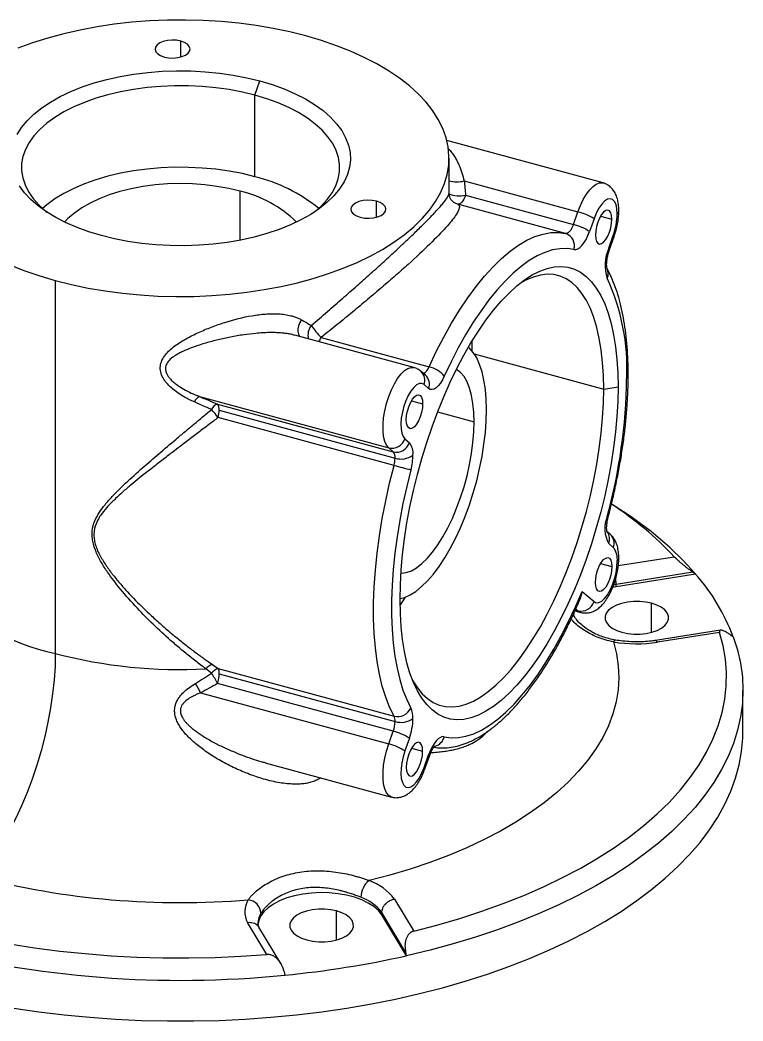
# Model space of a CAD drawing. Header units: millimetres. Extents: x -53 to 53, y -27 to 67.
# Drawn here: x -15.1 to 53, y -27.3 to 67 of the extents above; entities that cross this region are included whole.
import ezdxf

# ---------------------------------------------------------------- set-up
doc = ezdxf.new("R2010")
doc.units = ezdxf.units.MM

msp = doc.modelspace()

# ---------------------------------------------------------------- linework, layer by layer
at = {"color": 7, "linetype": 'Continuous', "lineweight": 25}
for p, q in [((0.009, 63.543), (0.009, 65.046)), ((7, 59.947), (7.467, 61.29)), ((7, 52.263), (7, 59.947)), ((39.812, 51.678), (25.085, 55.68)), ((25.296, 50.693), (25.296, 54.002)), ((26.725, 51.867), (37.443, 48.954)), ((5.6, 46.282), (5.6, 50.896)), ((26.848, 50.518), (37.017, 47.755)), ((18.458, 48.443), (18.458, 49.946)), ((36.282, 46.902), (26.114, 49.666)), ((37.017, 47.755), (37.443, 48.954)), ((38.961, 48.298), (38.535, 47.099)), ((39.585, 48.555), (40.639, 48.269)), ((40.35, 45.537), (40.776, 46.736)), ((40.422, 45.419), (40.848, 46.618)), ((-11.806, 42.479), (-11.806, 7.335)), ((21.984, 34.277), (10.756, 37.329)), ((13.247, 37.107), (23.416, 34.344)), ((27.488, 35.827), (27.468, 36.779)), ((27.681, 35.564), (39.871, 32.251)), ((23.084, 33.55), (22.658, 33.917)), ((23.375, 32.303), (22.948, 32.669)), ((39.871, 32.251), (41.222, 32.466)), ((1.772, 31.554), (19.615, 26.705)), ((21.757, 31.155), (22.811, 30.868)), ((3.463, 30.843), (20.042, 26.338)), ((3.633, 30.253), (20.212, 25.747)), ((20.116, 25.062), (3.537, 29.567)), ((24.217, 30.1), (27.662, 29.164)), ((21.133, 27.564), (21.56, 27.197)), ((20.042, 26.338), (19.615, 26.705)), ((41.491, 20.842), (40.604, 21.416)), ((40.486, 18.574), (40.182, 18.835)), ((40.776, 17.326), (40.35, 17.693)), ((41.249, 15.618), (46.52, 16.458)), ((39.585, 15.812), (40.639, 15.525)), ((48.289, 14.995), (41.047, 13.841)), ((48.538, 14.82), (41.047, 13.626)), ((41.047, 13.626), (40.7, 13.559)), ((41.047, 13.841), (40.796, 13.793)), ((41.047, 13.626), (41.047, 13.841)), ((37.832, 13.193), (38.961, 12.221)), ((37.167, 11.363), (37.714, 11.214)), ((37.196, 11.428), (37.443, 11.361)), ((37.443, 11.361), (37.242, 11.534)), ((44.392, 9.337), (44.392, 12.07)), ((37.05, 11.132), (37.01, 10.941)), ((50.895, 9.534), (44.755, 8.557)), ((50.802, 9.325), (44.942, 8.392)), ((3.549, 5.932), (20.116, 1.43)), ((3.645, 5.436), (20.212, 0.933)), ((20.042, 0.009), (3.474, 4.511)), ((53, 0), (53, 3.857)), ((1.885, 3.628), (19.615, -1.19)), ((19.615, -1.19), (20.042, 0.009)), ((21.56, -0.647), (21.133, -1.846)), ((21.757, -1.589), (22.811, -1.875)), ((22.948, -3.408), (23.375, -2.209)), ((23.021, -3.526), (23.447, -2.327)), ((7.979, -2.95), (19.886, -6.186)), ((20.157, -15.799), (21.97, -18.816)), ((14.692, -19.652), (14.692, -16.919)), ((21.209, -20.799), (18.968, -17.069)), ((18.968, -17.284), (18.968, -17.069)), ((21.286, -21.142), (18.968, -17.284)), ((8.119, -21.022), (6.309, -18.004)), ((9.452, -21.885), (7.386, -18.44))]:
    msp.add_line(p, q, dxfattribs=at)
at = {"color": 7, "linetype": 'Continuous', "lineweight": 25, "flags": 128}
for points in [[(11.806, 65.524), (10.285, 65.904), (8.718, 66.232), (7.113, 66.504), (5.475, 66.721), (3.814, 66.881), (2.135, 66.983), (0.447, 67.028), (-1.244, 67.014), (-2.929, 66.942), (-4.6, 66.813), (-6.251, 66.626), (-7.875, 66.383), (-9.463, 66.084), (-11.008, 65.732), (-12.505, 65.327), (-13.946, 64.871), (-15.324, 64.367)], [(-11.806, 42.479), (-10.285, 42.099), (-8.718, 41.771), (-7.113, 41.499), (-5.475, 41.282), (-3.814, 41.122), (-2.135, 41.02), (-0.447, 40.975), (1.244, 40.989), (2.929, 41.061), (4.6, 41.19), (6.251, 41.377), (7.875, 41.62), (9.463, 41.919), (11.008, 42.272), (12.505, 42.676), (13.946, 43.132), (15.324, 43.636), (16.634, 44.186), (17.87, 44.78), (19.026, 45.416), (20.097, 46.089), (21.078, 46.798), (21.965, 47.54), (22.754, 48.31), (23.442, 49.105), (24.024, 49.922), (24.5, 50.758), (24.865, 51.608), (25.12, 52.469), (25.263, 53.336), (25.293, 54.207), (25.21, 55.077), (25.014, 55.941), (24.707, 56.798), (24.289, 57.641), (23.763, 58.469), (23.13, 59.276), (22.394, 60.06), (21.559, 60.817), (20.627, 61.543), (19.603, 62.236), (18.491, 62.892), (17.297, 63.508), (16.025, 64.082), (14.682, 64.611), (13.273, 65.092), (11.806, 65.524)], [(0.009, 65.046), (-0.395, 65.123), (-0.824, 65.144), (-1.248, 65.107), (-1.64, 65.014), (-1.971, 64.872), (-2.22, 64.691), (-2.37, 64.483), (-2.41, 64.263), (-2.337, 64.044), (-2.157, 63.842), (-1.882, 63.672), (-1.531, 63.543)], [(-1.531, 63.543), (-1.127, 63.466), (-0.698, 63.446), (-0.273, 63.483), (0.118, 63.576), (0.449, 63.717), (0.699, 63.898), (0.848, 64.106), (0.888, 64.327), (0.816, 64.546), (0.636, 64.747), (0.361, 64.918), (0.009, 65.046)], [(-15.406, 56.226), (-14.985, 56.891), (-14.455, 57.535), (-13.821, 58.153), (-13.088, 58.742), (-12.26, 59.297), (-11.344, 59.813), (-10.346, 60.287), (-9.274, 60.717), (-8.135, 61.098), (-6.937, 61.427), (-5.689, 61.704), (-4.4, 61.924), (-3.08, 62.088), (-1.737, 62.193), (-0.382, 62.24), (0.976, 62.227), (2.326, 62.155), (3.661, 62.024), (4.968, 61.835), (6.24, 61.59), (7.467, 61.29)], [(7, 59.947), (5.818, 60.235), (4.59, 60.469), (3.328, 60.647), (2.041, 60.768), (0.738, 60.83), (-0.571, 60.834), (-1.875, 60.779), (-3.165, 60.666), (-4.431, 60.495), (-5.663, 60.268), (-6.852, 59.986), (-7.989, 59.653), (-9.065, 59.269), (-10.072, 58.839), (-11.002, 58.365), (-11.849, 57.851), (-12.606, 57.301), (-13.266, 56.719), (-13.826, 56.11), (-14.28, 55.478), (-14.626, 54.828), (-14.861, 54.165), (-14.982, 53.494), (-14.989, 52.82), (-14.882, 52.148), (-14.662, 51.484), (-14.331, 50.832), (-13.89, 50.197), (-13.344, 49.585), (-12.696, 48.999), (-12.604, 48.926)], [(7.467, 61.29), (8.64, 60.937), (9.751, 60.535), (10.792, 60.085), (11.755, 59.592), (12.633, 59.059), (13.42, 58.489), (14.111, 57.886), (14.699, 57.256), (15.182, 56.602), (15.556, 55.93), (15.817, 55.243), (15.965, 54.548), (15.997, 53.849), (15.914, 53.15), (15.717, 52.458), (15.406, 51.777), (14.985, 51.113), (14.455, 50.468), (13.821, 49.85), (13.088, 49.261), (12.26, 48.707), (11.344, 48.19), (10.346, 47.716), (9.274, 47.286), (8.135, 46.905), (6.937, 46.576), (5.689, 46.299), (4.4, 46.079), (3.08, 45.915), (1.737, 45.81), (0.382, 45.763), (-0.976, 45.776), (-2.326, 45.849), (-3.661, 45.979), (-4.968, 46.168), (-6.24, 46.414), (-7.467, 46.713)], [(12.604, 48.926), (12.606, 48.927), (13.266, 49.508), (13.826, 50.118), (14.28, 50.75), (14.626, 51.4), (14.861, 52.063), (14.982, 52.734), (14.989, 53.408), (14.882, 54.08), (14.662, 54.744), (14.331, 55.396), (13.89, 56.03), (13.344, 56.643), (12.696, 57.228), (11.951, 57.783), (11.116, 58.301), (10.195, 58.781), (9.198, 59.217), (8.13, 59.606), (7, 59.947)], [(7, 52.263), (5.818, 52.551), (4.59, 52.785), (3.328, 52.963), (2.041, 53.084), (0.738, 53.146), (-0.571, 53.15), (-1.875, 53.095), (-3.165, 52.982), (-4.431, 52.811), (-5.663, 52.584), (-6.852, 52.302), (-7.989, 51.969), (-9.065, 51.585), (-10.072, 51.155), (-11.002, 50.681), (-11.849, 50.167), (-12.606, 49.617), (-13.014, 49.272)], [(-7.467, 46.713), (-8.64, 47.066), (-9.751, 47.468), (-10.792, 47.918), (-11.755, 48.411), (-12.633, 48.944), (-13.42, 49.514), (-14.111, 50.117), (-14.699, 50.747), (-15.182, 51.401)], [(5.6, 50.896), (4.533, 51.152), (3.422, 51.354), (2.278, 51.498), (1.113, 51.584), (-0.064, 51.61), (-1.24, 51.577), (-2.404, 51.485), (-3.544, 51.335), (-4.651, 51.127), (-5.713, 50.865), (-6.72, 50.55), (-7.662, 50.186), (-8.53, 49.777), (-9.317, 49.325), (-10.013, 48.836), (-10.613, 48.314), (-10.929, 47.983)], [(37.443, 48.954), (37.683, 49.56), (37.953, 50.116), (38.246, 50.608), (38.554, 51.021), (38.868, 51.343), (39.178, 51.566), (39.477, 51.683), (39.756, 51.69), (39.811, 51.678)], [(18.458, 49.946), (18.054, 50.023), (17.626, 50.043), (17.201, 50.006), (16.81, 49.913), (16.478, 49.772), (16.229, 49.591), (16.079, 49.383), (16.04, 49.162), (16.112, 48.943), (16.292, 48.742), (16.567, 48.571), (16.918, 48.443)], [(26.848, 50.518), (26.772, 50.326), (26.686, 50.149), (26.592, 49.994), (26.494, 49.865), (26.395, 49.764), (26.296, 49.697), (26.202, 49.663), (26.114, 49.666)], [(41.152, 48.77), (41.123, 49.242), (41.036, 49.636), (40.896, 49.933), (40.709, 50.119), (40.484, 50.187), (40.23, 50.132), (39.96, 49.958), (39.686, 49.672), (39.42, 49.288), (39.175, 48.823), (38.961, 48.298)], [(16.918, 48.443), (17.322, 48.366), (17.751, 48.345), (18.176, 48.382), (18.567, 48.475), (18.899, 48.617), (19.148, 48.798), (19.297, 49.006), (19.337, 49.227), (19.265, 49.445), (19.085, 49.647), (18.81, 49.818), (18.458, 49.946)], [(26.114, 49.666), (25.929, 49.731), (25.869, 49.759)], [(40.639, 48.269), (40.612, 48.609), (40.535, 48.875), (40.413, 49.049), (40.254, 49.118), (40.068, 49.078), (39.869, 48.932), (39.669, 48.689), (39.483, 48.366), (39.324, 47.986), (39.202, 47.574), (39.125, 47.157), (39.098, 46.766)], [(39.098, 46.766), (39.125, 46.425), (39.202, 46.159), (39.324, 45.986), (39.483, 45.917), (39.669, 45.957), (39.869, 46.103), (40.068, 46.346), (40.254, 46.668), (40.413, 47.049), (40.535, 47.461), (40.612, 47.877), (40.639, 48.269)], [(37.017, 47.755), (36.94, 47.562), (36.854, 47.386), (36.761, 47.231), (36.663, 47.101), (36.563, 47.001), (36.465, 46.933), (36.37, 46.9), (36.282, 46.902)], [(23.416, 34.344), (24.099, 35.78), (24.81, 37.154), (25.544, 38.461), (26.299, 39.693), (27.07, 40.846), (27.855, 41.913), (28.649, 42.89), (29.448, 43.771), (30.25, 44.553), (31.049, 45.233), (31.843, 45.806), (32.628, 46.27), (33.399, 46.624), (34.154, 46.865), (34.888, 46.991), (35.599, 47.004), (36.282, 46.902)], [(37.066, 45.394), (37.242, 45.39), (37.43, 45.456), (37.627, 45.592), (37.827, 45.792), (38.023, 46.051), (38.21, 46.361), (38.382, 46.714), (38.535, 47.099)], [(40.848, 46.618), (40.85, 46.623), (40.835, 46.673), (40.776, 46.736)], [(37.066, 45.394), (36.417, 45.491), (35.742, 45.479), (35.044, 45.358), (34.327, 45.129), (33.595, 44.794), (32.849, 44.353), (32.095, 43.808), (31.335, 43.163), (30.574, 42.419), (29.814, 41.582), (29.06, 40.654), (28.315, 39.64), (27.582, 38.546), (26.865, 37.375), (26.167, 36.133), (25.492, 34.828), (24.843, 33.463)], [(40.422, 45.419), (40.423, 45.424), (40.409, 45.474), (40.35, 45.537)], [(-16.025, 43.921), (-14.682, 43.392), (-13.273, 42.911), (-11.806, 42.479)], [(20.687, 12.424), (20.713, 13.795), (20.792, 15.21), (20.922, 16.662), (21.103, 18.143), (21.335, 19.646), (21.615, 21.163), (21.943, 22.687), (22.317, 24.21), (22.735, 25.724), (23.195, 27.221), (23.695, 28.694), (24.231, 30.134), (24.802, 31.536), (25.404, 32.891), (26.034, 34.194), (26.689, 35.436), (27.367, 36.612), (28.062, 37.716), (28.772, 38.742), (29.493, 39.685), (30.222, 40.54), (30.955, 41.303), (31.687, 41.97), (32.416, 42.537), (33.137, 43.002), (33.847, 43.362), (34.543, 43.616), (35.22, 43.762), (35.875, 43.799), (36.506, 43.727), (37.108, 43.547), (37.678, 43.259), (38.215, 42.866), (38.714, 42.368), (39.174, 41.769), (39.592, 41.071), (39.966, 40.278), (40.294, 39.395), (40.575, 38.425), (40.806, 37.373), (40.987, 36.246), (41.117, 35.048), (41.196, 33.786), (41.222, 32.466)], [(39.871, 32.251), (39.845, 33.54), (39.766, 34.77), (39.636, 35.936), (39.455, 37.032), (39.224, 38.05), (38.944, 38.987), (38.617, 39.837), (38.244, 40.595), (37.827, 41.258), (37.369, 41.822), (36.873, 42.284), (36.339, 42.641), (35.773, 42.891), (35.176, 43.034), (34.551, 43.068), (33.903, 42.993), (33.235, 42.811), (32.549, 42.52), (31.956, 42.19)], [(11.387, 38.778), (11.23, 38.511), (11.118, 38.224), (11.058, 37.936), (11.052, 37.665), (11.102, 37.426), (11.204, 37.236), (11.236, 37.198)], [(28.829, 30.302), (28.802, 31.295), (28.723, 32.227), (28.592, 33.09), (28.411, 33.877), (28.18, 34.579), (27.902, 35.191), (27.58, 35.708), (27.217, 36.123), (27.126, 36.206)], [(19.615, 26.705), (19.406, 26.958), (19.243, 27.317), (19.132, 27.77), (19.076, 28.303), (19.076, 28.901), (19.132, 29.545), (19.243, 30.215), (19.406, 30.891), (19.615, 31.553), (19.864, 32.181), (20.146, 32.755), (20.452, 33.258), (20.773, 33.674), (21.098, 33.992), (21.418, 34.201), (21.724, 34.295), (21.989, 34.276)], [(27.662, 29.164), (27.634, 30.064), (27.553, 30.9), (27.418, 31.662), (27.23, 32.342), (26.994, 32.931), (26.71, 33.422), (26.383, 33.81), (26.016, 34.09), (25.99, 34.106)], [(24.843, 33.463), (24.668, 33.117), (24.479, 32.815), (24.282, 32.566), (24.082, 32.377), (23.886, 32.253), (23.699, 32.199), (23.527, 32.216), (23.375, 32.303)], [(41.222, 32.466), (41.196, 31.096), (41.117, 29.681), (40.987, 28.229), (40.806, 26.748), (40.575, 25.244), (40.294, 23.727), (39.966, 22.203), (39.592, 20.68), (39.174, 19.167), (38.714, 17.67), (38.215, 16.197), (37.678, 14.756), (37.108, 13.354), (36.506, 11.999), (35.875, 10.697), (35.22, 9.455), (34.543, 8.279), (33.847, 7.175), (33.137, 6.149), (32.416, 5.206), (31.687, 4.35), (30.955, 3.588), (30.222, 2.921), (29.493, 2.353), (28.772, 1.888), (28.062, 1.528), (27.367, 1.274), (26.689, 1.129), (26.034, 1.092), (25.404, 1.163), (24.802, 1.343), (24.231, 1.631), (23.695, 2.025), (23.195, 2.523), (22.735, 3.122), (22.317, 3.82), (21.943, 4.612), (21.615, 5.496), (21.335, 6.466), (21.103, 7.517), (20.922, 8.645), (20.792, 9.842), (20.713, 11.104), (20.687, 12.424)], [(22.948, 32.669), (22.74, 32.776), (22.501, 32.766), (22.242, 32.641), (21.974, 32.405), (21.709, 32.07), (21.458, 31.648), (21.233, 31.16), (21.043, 30.627), (20.897, 30.071), (20.801, 29.517), (20.759, 28.989), (20.773, 28.511), (20.843, 28.103), (20.964, 27.783), (21.133, 27.564)], [(21.824, 4.91), (21.897, 4.776), (22.313, 4.113), (22.771, 3.549), (23.268, 3.088), (23.801, 2.731), (24.368, 2.48), (24.965, 2.337), (25.589, 2.303), (26.237, 2.378), (26.906, 2.561), (27.591, 2.851), (28.29, 3.247), (28.998, 3.747), (29.712, 4.348), (30.428, 5.046), (31.142, 5.839), (31.85, 6.722), (32.549, 7.69), (33.235, 8.738), (33.903, 9.86), (34.551, 11.051), (35.176, 12.304), (35.773, 13.612), (36.339, 14.968), (36.873, 16.366), (37.369, 17.798), (37.827, 19.255), (38.244, 20.731), (38.617, 22.218), (38.944, 23.706), (39.224, 25.19), (39.455, 26.66), (39.636, 28.109), (39.766, 29.528), (39.845, 30.912), (39.871, 32.251)], [(21.271, 29.365), (21.297, 29.757), (21.374, 30.173), (21.496, 30.586), (21.656, 30.966), (21.841, 31.288), (22.041, 31.531), (22.24, 31.678), (22.426, 31.718), (22.585, 31.648), (22.708, 31.475), (22.785, 31.209), (22.811, 30.868)], [(20.687, 12.516), (21.087, 12.621), (21.62, 12.854), (22.165, 13.193), (22.717, 13.635), (23.272, 14.177), (23.825, 14.813), (24.37, 15.538), (24.903, 16.345), (25.418, 17.227), (25.912, 18.176), (26.379, 19.183), (26.815, 20.24), (27.217, 21.335), (27.58, 22.461), (27.902, 23.606), (28.18, 24.76), (28.411, 25.912), (28.592, 27.053), (28.723, 28.172), (28.802, 29.258), (28.829, 30.302)], [(22.811, 30.868), (22.785, 30.477), (22.708, 30.061), (22.585, 29.648), (22.426, 29.268), (22.24, 28.945), (22.041, 28.703), (21.841, 28.556), (21.656, 28.516), (21.496, 28.585), (21.374, 28.759), (21.297, 29.025), (21.271, 29.365)], [(20.771, 14.902), (20.809, 14.902), (21.267, 14.96), (21.746, 15.131), (22.24, 15.413), (22.742, 15.803), (23.248, 16.296), (23.75, 16.887), (24.243, 17.568), (24.722, 18.332), (25.181, 19.169), (25.614, 20.07), (26.016, 21.024), (26.383, 22.021), (26.71, 23.047), (26.994, 24.092), (27.23, 25.143), (27.418, 26.188), (27.553, 27.214), (27.634, 28.21), (27.662, 29.164)], [(20.116, 1.43), (19.697, 2.276), (19.326, 3.219), (19.005, 4.255), (18.735, 5.377), (18.517, 6.582), (18.353, 7.863), (18.244, 9.214), (18.189, 10.629), (18.189, 12.101), (18.244, 13.623), (18.353, 15.189), (18.517, 16.79), (18.735, 18.419), (19.005, 20.068), (19.326, 21.731), (19.697, 23.398), (20.116, 25.062)], [(21.708, 24.645), (21.31, 23.065), (20.958, 21.481), (20.653, 19.902), (20.396, 18.335), (20.19, 16.787), (20.034, 15.266), (19.929, 13.779), (19.877, 12.333), (19.877, 10.934), (19.929, 9.59), (20.034, 8.306), (20.19, 7.089), (20.396, 5.945), (20.653, 4.879), (20.958, 3.895), (21.31, 2.999), (21.708, 2.195)], [(39.098, 14.022), (39.125, 14.414), (39.202, 14.83), (39.324, 15.242), (39.483, 15.623), (39.669, 15.945), (39.869, 16.188), (40.068, 16.334), (40.254, 16.374), (40.413, 16.305), (40.535, 16.132), (40.612, 15.866), (40.639, 15.525)], [(38.961, 12.221), (39.175, 12.113), (39.42, 12.127), (39.686, 12.262), (39.96, 12.512), (40.23, 12.865), (40.484, 13.305), (40.709, 13.812), (40.896, 14.364), (41.036, 14.934), (41.123, 15.497), (41.152, 16.026)], [(40.639, 15.525), (40.612, 15.133), (40.535, 14.717), (40.413, 14.305), (40.254, 13.924), (40.068, 13.602), (39.869, 13.359), (39.669, 13.213), (39.483, 13.173), (39.324, 13.242), (39.202, 13.415), (39.125, 13.682), (39.098, 14.022)], [(48.538, 14.82), (48.398, 14.918), (48.289, 14.995)], [(20.692, 11.848), (20.853, 12.103), (21.192, 12.659)], [(24.843, -0.503), (25.501, -0.601), (26.186, -0.586), (26.893, -0.461), (27.621, -0.224), (28.364, 0.123), (29.12, 0.578), (29.885, 1.139), (30.656, 1.803), (31.427, 2.567), (32.197, 3.428), (32.96, 4.381), (33.714, 5.421), (34.454, 6.544), (35.177, 7.744), (35.88, 9.015), (36.559, 10.351), (37.211, 11.746), (37.832, 13.193)], [(37.709, 11.215), (37.683, 11.223), (37.443, 11.361)], [(44.392, 12.07), (43.848, 12.184), (43.27, 12.242), (42.682, 12.24), (42.106, 12.179), (41.564, 12.062), (41.077, 11.892), (40.663, 11.677), (40.339, 11.424), (40.117, 11.144), (40.005, 10.846), (40.008, 10.543), (40.126, 10.247), (40.354, 9.967), (40.683, 9.717), (41.101, 9.503), (41.592, 9.337)], [(41.592, 9.337), (42.137, 9.222), (42.714, 9.165), (43.302, 9.166), (43.878, 9.227), (44.42, 9.344), (44.908, 9.514), (45.321, 9.729), (45.645, 9.982), (45.868, 10.262), (45.979, 10.56), (45.976, 10.863), (45.858, 11.159), (45.63, 11.439), (45.301, 11.69), (44.883, 11.903), (44.392, 12.07)], [(52.082, 8.916), (52.481, 7.668), (52.767, 6.412), (52.941, 5.15), (53, 3.886), (52.946, 2.621), (52.778, 1.359), (52.496, 0.103), (52.102, -1.146), (51.596, -2.384), (50.98, -3.608), (50.253, -4.816), (49.419, -6.006), (48.479, -7.175), (47.435, -8.319), (46.288, -9.438), (45.043, -10.528), (43.701, -11.587), (42.265, -12.614), (40.738, -13.604), (39.123, -14.558), (37.425, -15.471), (35.646, -16.343), (33.791, -17.172), (31.863, -17.956), (29.867, -18.693), (27.807, -19.381), (25.687, -20.02), (23.511, -20.607), (21.286, -21.142)], [(21.97, -18.816), (24.163, -18.25), (26.302, -17.63), (28.38, -16.958), (30.394, -16.235), (32.339, -15.465), (34.21, -14.647), (36.004, -13.784), (37.715, -12.878), (39.341, -11.931), (40.877, -10.946), (42.32, -9.923), (43.667, -8.867), (44.915, -7.778), (46.06, -6.661), (47.101, -5.516), (48.034, -4.347), (48.858, -3.156), (49.571, -1.947), (50.171, -0.721), (50.657, 0.518), (51.027, 1.767), (51.282, 3.024), (51.42, 4.286), (51.441, 5.55), (51.344, 6.813), (51.131, 8.072), (50.802, 9.325)], [(51.833, 9.091), (51.972, 8.993), (52.082, 8.916)], [(40.8, 8.43), (41.082, 7.303), (41.248, 6.171), (41.295, 5.036), (41.226, 3.901), (41.038, 2.77), (40.734, 1.645), (40.313, 0.531), (39.778, -0.571), (39.129, -1.656), (38.369, -2.722), (37.499, -3.765), (36.523, -4.783), (35.442, -5.773), (34.261, -6.731), (32.982, -7.656), (31.608, -8.544), (30.145, -9.394), (28.596, -10.202), (26.965, -10.966), (25.258, -11.684), (23.478, -12.354), (21.632, -12.975), (19.724, -13.543), (17.759, -14.059)], [(-11.806, 7.335), (-11.834, 6.112), (-11.919, 4.843), (-12.06, 3.537), (-12.256, 2.205), (-12.505, 0.856), (-12.806, -0.499), (-13.156, -1.849), (-13.552, -3.186), (-13.993, -4.497), (-14.473, -5.774), (-14.99, -7.007), (-15.539, -8.186), (-16.117, -9.303), (-16.719, -10.348), (-17.34, -11.314), (-17.976, -12.194), (-18.622, -12.98), (-19.273, -13.668)], [(-15.701, -26.072), (-13.346, -26.417), (-10.963, -26.707), (-8.556, -26.939), (-6.132, -27.114), (-3.694, -27.231), (-1.248, -27.289), (1.2, -27.29), (3.646, -27.232), (6.084, -27.117), (8.509, -26.943), (10.916, -26.712), (13.3, -26.424), (15.655, -26.079), (17.977, -25.679), (20.26, -25.224), (22.5, -24.715), (24.692, -24.153), (26.832, -23.54), (28.914, -22.877), (30.935, -22.165), (32.889, -21.405), (34.774, -20.6), (36.584, -19.751), (38.316, -18.86), (39.966, -17.928), (41.531, -16.959), (43.007, -15.953), (44.392, -14.913), (45.682, -13.841), (46.874, -12.739), (47.966, -11.611), (48.956, -10.458), (49.842, -9.282), (50.621, -8.086), (51.292, -6.874), (51.854, -5.646), (52.305, -4.407), (52.644, -3.158), (52.871, -1.902), (52.985, -0.643), (53, 0)], [(24.843, -0.503), (24.668, -0.499), (24.479, -0.566), (24.282, -0.701), (24.082, -0.901), (23.886, -1.16), (23.699, -1.471), (23.527, -1.824), (23.375, -2.209)], [(19.887, -6.187), (19.864, -6.18), (19.615, -6.039), (19.406, -5.786), (19.243, -5.427), (19.132, -4.974), (19.076, -4.44), (19.076, -3.843), (19.132, -3.199), (19.243, -2.529), (19.406, -1.852), (19.615, -1.19)], [(21.133, -1.846), (20.964, -2.394), (20.843, -2.952), (20.773, -3.495), (20.759, -4.001), (20.801, -4.447), (20.897, -4.813), (21.043, -5.084), (21.233, -5.247), (21.458, -5.296), (21.709, -5.228), (21.974, -5.046), (22.242, -4.759), (22.501, -4.379), (22.74, -3.922), (22.948, -3.408)], [(22.811, -1.875), (22.785, -1.535), (22.708, -1.269), (22.585, -1.095), (22.426, -1.026), (22.24, -1.066), (22.041, -1.213), (21.841, -1.455), (21.656, -1.778), (21.496, -2.158), (21.374, -2.571), (21.297, -2.987), (21.271, -3.378)], [(21.271, -3.378), (21.297, -3.719), (21.374, -3.985), (21.496, -4.158), (21.656, -4.228), (21.841, -4.188), (22.041, -4.041), (22.24, -3.799), (22.426, -3.476), (22.585, -3.096), (22.708, -2.683), (22.785, -2.267), (22.811, -1.875)], [(23.375, -2.209), (23.434, -2.272), (23.448, -2.322), (23.447, -2.327)], [(22.948, -3.408), (23.007, -3.471), (23.022, -3.521), (23.021, -3.526)], [(18.968, -17.284), (18.641, -16.885), (18.209, -16.515), (17.681, -16.178), (17.067, -15.883), (16.379, -15.636), (15.631, -15.44), (14.836, -15.299), (14.012, -15.217), (13.173, -15.196), (12.337, -15.234), (11.52, -15.333), (10.737, -15.489), (10.004, -15.7), (9.336, -15.962), (8.745, -16.269), (8.243, -16.616), (7.84, -16.995), (7.543, -17.4), (7.36, -17.822), (7.292, -18.253), (7.292, -18.285)], [(14.692, -16.919), (14.147, -16.804), (13.57, -16.747), (12.982, -16.749), (12.406, -16.809), (11.864, -16.927), (11.376, -17.096), (10.963, -17.312), (10.639, -17.564), (10.416, -17.845), (10.305, -18.142), (10.308, -18.445), (10.426, -18.742), (10.654, -19.021), (10.983, -19.272), (11.401, -19.485), (11.892, -19.652)], [(11.892, -19.652), (12.436, -19.766), (13.014, -19.824), (13.602, -19.822), (14.178, -19.762), (14.72, -19.644), (15.207, -19.475), (15.621, -19.259), (15.945, -19.006), (16.167, -18.726), (16.279, -18.429), (16.276, -18.126), (16.158, -17.829), (15.93, -17.55), (15.601, -17.299), (15.183, -17.086), (14.692, -16.919)], [(-16.114, -20.021), (-13.766, -20.388), (-11.386, -20.697), (-8.981, -20.947), (-6.555, -21.138), (-4.114, -21.269), (-1.664, -21.34), (0.79, -21.351), (3.243, -21.301), (5.687, -21.192), (8.119, -21.022)], [(21.286, -21.142), (21.242, -20.95), (21.209, -20.799)], [(9.746, -22.624), (9.789, -22.816), (9.823, -22.967)]]:
    msp.add_lwpolyline(points, dxfattribs=at)
at = {"color": 7, "linetype": 'Continuous', "lineweight": 25}
for centre, radius, start, end in [((3.466, 37.615), 15.068, 50.67994, 76.43352), ((26.038, 54.469), 2.691, 254.00296, 284.79681), ((3.114, 40.019), 11.157, 45.53996, 77.12299), ((26.252, 52.933), 2.487, 247.10286, 283.87574), ((40.882, 49.085), 0.415, 310.64328, 357.95265), ((36.298, 44.218), 4.873, 56.87656, 76.41455), ((34.877, 48.878), 6.276, 340.04411, 359.01144), ((35.872, 43.019), 4.873, 56.87656, 76.41455), ((35.912, 45.752), 1.208, 342.76423, 72.15783), ((44.039, 43.92), 4.028, 156.32652, 197.69727), ((39.305, 43.137), 0.999, 333.79404, 27.68426), ((21.88, 34.232), 20.182, 357.25047, 24.79487), ((13.55, 37.313), 1.549, 142.78496, 192.38051), ((20.133, 43.665), 9.509, 214.71954, 223.60476), ((11.531, 37.86), 1.874, 322.33337, 336.30687), ((22.402, 34.666), 1.064, 297.14908, 342.33747), ((22.846, 31.823), 2.584, 39.40106, 77.26274), ((21.896, 33.083), 1.13, 338.56068, 47.68624), ((22.323, 32.716), 1.13, 338.5623, 47.61424), ((-9.601, 33.912), 51.643, 344.65396, 359.28007), ((41.768, 33.579), 0.415, 310.64342, 357.95022), ((2.282, 30.607), 1.075, 118.26274, 156.43487), ((3.834, 29.889), 1.024, 111.28188, 154.95183), ((-0.251, 27.047), 4.55, 33.63713, 46.05003), ((2.831, 30.341), 0.807, 353.72309, 38.53419), ((0.916, 30.287), 2.718, 344.65396, 359.28007), ((19.898, 27.975), 1.302, 257.46103, 341.59255), ((20.324, 27.609), 1.302, 257.46103, 341.59255), ((20.297, 26.192), 1.614, 353.72309, 38.53419), ((19.41, 25.835), 0.807, 353.72309, 38.53419), ((17.495, 25.781), 2.718, 344.65396, 359.28007), ((20.785, 27.586), 1.926, 252.69603, 305.39891), ((16.466, 26.084), 5.436, 344.65396, 359.28007), ((38.632, 92.634), 70.063, 254.67594, 256.02179), ((22.954, -5.665), 32.323, 43.19071, 56.83718), ((24.082, -6.665), 32.553, 41.30058, 57.67058), ((42.898, 19.121), 2.921, 157.37862, 209.27419), ((40.332, 20.616), 0.393, 250.64475, 265.91341), ((39.279, 18.108), 1.148, 338.82906, 36.62833), ((39.724, 17.739), 1.13, 338.5623, 47.61424), ((39.388, 16.22), 1.775, 353.72309, 38.53419), ((40.882, 16.341), 0.415, 310.64394, 357.94141), ((33.822, 1.971), 19.537, 20.82565, 41.12581), ((-6.942, 29.507), 22.699, 224.23739, 257.6292), ((37.726, 12.632), 1.302, 257.46103, 341.59255), ((41.032, 8.347), 0.247, 97.23665, 160.45553), ((42.994, 22.075), 13.821, 260.86683, 278.10375), ((-0.073, 52.066), 46.244, 255.30251, 273.04662), ((3.435, 4.99), 1.381, 108.50576, 139.46975), ((4.03, 4.612), 1.405, 110.02852, 142.30679), ((2.584, 5.487), 1.062, 357.25047, 24.79487), ((-3.151, 1.31), 7.358, 25.78655, 34.43367), ((0.793, 5.485), 2.853, 340.04411, 359.01144), ((-4.473, 0.782), 6.966, 24.11547, 32.47502), ((20.439, 2.795), 1.403, 256.66254, 334.68361), ((19.779, 1.304), 2.124, 357.25047, 24.79487), ((19.151, 0.984), 1.062, 357.25047, 24.79487), ((20.785, 2.772), 1.926, 252.69603, 305.39891), ((16.197, 1.3), 5.705, 340.04411, 359.01144), ((17.36, 0.982), 2.853, 340.04411, 359.01144), ((18.897, -4.727), 4.873, 56.87656, 76.41455), ((23.621, -0.202), 1.259, 287.41808, 346.16472), ((18.471, -5.927), 4.873, 56.87656, 76.41455), ((-0.028, 59.968), 76.109, 255.35354, 274.83078), ((19.027, -15.655), 2.038, 128.46622, 179.51161), ((16.086, -18.886), 5.109, 37.17587, 70.87828), ((8.097, -16.997), 2.052, 146.72559, 209.39507), ((6.192, -17.242), 1.385, 4.37178, 82.14925), ((15.598, -19.643), 4.24, 37.3645, 70.84603), ((9.047, -18.089), 1.756, 147.13806, 179.40294), ((-0.001, 74.433), 97.894, 255.36485, 275.7592), ((0.972, 69.525), 92.915, 275.4664, 282.62855)]:
    msp.add_arc(centre, radius, start, end, dxfattribs=at)
for points, knots in [([(25.222, 54.919), (25.335, 54.793), (25.542, 54.564), (25.809, 54.174), (26.034, 53.79), (26.274, 53.295), (26.516, 52.675), (26.657, 52.129), (26.725, 51.867)], [0, 0, 0, 0, 0.176061, 0.320841, 0.458015, 0.587804, 0.801765, 1, 1, 1, 1]), ([(41.296, 49.07), (41.295, 49.171), (41.29, 49.473), (41.232, 49.932), (41.102, 50.415), (40.912, 50.822), (40.668, 51.16), (40.37, 51.424), (40.077, 51.602), (39.877, 51.649), (39.805, 51.666)], [0, 0, 0, 0, 0.087501, 0.261044, 0.422064, 0.564121, 0.692838, 0.81462, 0.933275, 1, 1, 1, 1]), ([(12.317, 38.249), (12.826, 38.687), (13.827, 39.548), (15.27, 40.803), (16.628, 41.997), (17.935, 43.159), (19.18, 44.283), (20.362, 45.367), (21.435, 46.373), (22.395, 47.296), (23.228, 48.123), (23.845, 48.763), (24.292, 49.249), (24.612, 49.615), (24.95, 50.03), (25.208, 50.413), (25.329, 50.651), (25.294, 50.692), (25.293, 50.693)], [0, 0, 0, 0, 0.072032, 0.141495, 0.208589, 0.273538, 0.34274, 0.41041, 0.478679, 0.546399, 0.614608, 0.683381, 0.728248, 0.773744, 0.819974, 0.906843, 0.997647, 1, 1, 1, 1]), ([(25.87, 49.759), (25.717, 49.869), (25.41, 50.088), (25.331, 50.463), (25.292, 50.651)], [0, 0, 0, 0, 0.499278, 1, 1, 1, 1]), ([(26.114, 49.666), (26.13, 49.659), (26.161, 49.645), (26.199, 49.617), (26.23, 49.584), (26.253, 49.545), (26.268, 49.501), (26.276, 49.452), (26.276, 49.397), (26.262, 49.273), (26.181, 49.042), (25.936, 48.628), (25.551, 48.112), (24.837, 47.277), (23.574, 45.972), (21.852, 44.363), (20.263, 42.949), (18.983, 41.84), (17.62, 40.684), (16.448, 39.709), (15.485, 38.918), (14.759, 38.326), (14.012, 37.721), (13.504, 37.313), (13.247, 37.107)], [0, 0, 0, 0, 0.016158, 0.032156, 0.047997, 0.063683, 0.079215, 0.094597, 0.109831, 0.124918, 0.18843, 0.24987, 0.313068, 0.37483, 0.499985, 0.624236, 0.686138, 0.749481, 0.810991, 0.874578, 0.905017, 0.936054, 0.967709, 1, 1, 1, 1]), ([(40.848, 46.618), (40.883, 46.72), (40.983, 47.013), (41.117, 47.515), (41.23, 48.114), (41.288, 48.636), (41.294, 48.948), (41.296, 49.07)], [0, 0, 0, 0, 0.126543, 0.364269, 0.602724, 0.843526, 1, 1, 1, 1]), ([(40.197, 43.586), (40.198, 43.585), (40.202, 43.576), (40.183, 43.624), (40.161, 43.758), (40.148, 43.981), (40.161, 44.277), (40.208, 44.63), (40.291, 45.008), (40.371, 45.274), (40.417, 45.405), (40.422, 45.419)], [0, 0, 0, 0, 0.008792, 0.123723, 0.244385, 0.375794, 0.518683, 0.670917, 0.829281, 0.982415, 1, 1, 1, 1]), ([(42.183, 33.564), (42.182, 33.802), (42.178, 34.496), (42.134, 35.61), (42.036, 36.886), (41.887, 38.109), (41.688, 39.274), (41.438, 40.377), (41.138, 41.415), (40.784, 42.382), (40.46, 43.1), (40.25, 43.49), (40.189, 43.602)], [0, 0, 0, 0, 0.0581301, 0.1690698, 0.2802348, 0.3917017, 0.5035098, 0.6156882, 0.7282413, 0.8411203, 0.9541617, 1, 1, 1, 1]), ([(1.296, 31.037), (1.195, 31.082), (0.994, 31.171), (0.704, 31.314), (0.424, 31.464), (0.053, 31.679), (-0.387, 31.968), (-0.889, 32.368), (-1.324, 32.805), (-1.684, 33.31), (-1.908, 33.855), (-1.94, 34.43), (-1.776, 34.982), (-1.455, 35.48), (-1.031, 35.927), (-0.388, 36.45), (0.515, 37.017), (1.683, 37.6), (2.905, 38.109), (4.579, 38.692), (6.313, 39.132), (7.805, 39.323), (8.637, 39.359), (9.248, 39.346), (9.833, 39.287), (10.334, 39.189), (10.745, 39.067), (11.081, 38.939), (11.285, 38.832), (11.387, 38.778)], [0, 0, 0, 0, 0.016209, 0.032057, 0.04756, 0.062732, 0.095148, 0.125102, 0.158162, 0.18774, 0.219964, 0.250453, 0.280337, 0.313164, 0.344464, 0.375792, 0.438541, 0.501009, 0.563147, 0.625677, 0.74979, 0.812427, 0.844018, 0.874707, 0.906502, 0.937446, 0.958622, 0.979432, 1, 1, 1, 1]), ([(10.752, 37.315), (10.699, 37.335), (10.534, 37.396), (10.221, 37.447), (9.835, 37.508), (9.392, 37.55), (8.888, 37.576), (8.318, 37.577), (7.709, 37.553), (6.925, 37.492), (5.915, 37.369), (4.728, 37.164), (3.529, 36.902), (2.556, 36.646), (1.81, 36.418), (1.245, 36.227), (0.721, 36.028), (0.243, 35.821), (-0.148, 35.625), (-0.468, 35.44), (-0.823, 35.199), (-1.111, 34.939), (-1.306, 34.653), (-1.402, 34.432), (-1.443, 34.187), (-1.412, 33.927), (-1.315, 33.672), (-1.161, 33.42), (-0.944, 33.161), (-0.663, 32.896), (-0.249, 32.576), (0.31, 32.225), (1.013, 31.863), (1.515, 31.658), (1.772, 31.554)], [0, 0, 0, 0, 0.010653, 0.032927, 0.055971, 0.079816, 0.109978, 0.141919, 0.175672, 0.211269, 0.271699, 0.342282, 0.408079, 0.473587, 0.509156, 0.539232, 0.574535, 0.605185, 0.629523, 0.651447, 0.671021, 0.707137, 0.722718, 0.737004, 0.753598, 0.770122, 0.785889, 0.803076, 0.822288, 0.844117, 0.868772, 0.910263, 0.954048, 1, 1, 1, 1]), ([(22.658, 33.917), (22.553, 33.999), (22.353, 34.154), (22.109, 34.234), (21.994, 34.271)], [0, 0, 0, 0, 0.528016, 1, 1, 1, 1]), ([(40.304, 20.224), (40.374, 20.491), (40.576, 21.265), (40.881, 22.551), (41.203, 24.078), (41.481, 25.6), (41.714, 27.11), (41.902, 28.602), (42.044, 30.072), (42.138, 31.513), (42.179, 32.674), (42.182, 33.348), (42.183, 33.564)], [0, 0, 0, 0, 0.058427, 0.169313, 0.28023, 0.391185, 0.502197, 0.613289, 0.724482, 0.835803, 0.947281, 1, 1, 1, 1]), ([(2.385, 5.887), (2.226, 6.006), (1.906, 6.243), (1.429, 6.609), (0.953, 6.984), (0.478, 7.368), (0.004, 7.76), (-0.468, 8.161), (-1.337, 8.919), (-2.554, 10.041), (-4.149, 11.653), (-5.605, 13.287), (-6.735, 14.752), (-7.491, 15.925), (-7.993, 16.895), (-8.271, 17.741), (-8.352, 18.415), (-8.331, 19.074), (-8.113, 19.846), (-7.664, 20.647), (-7.098, 21.404), (-6.291, 22.313), (-5.113, 23.468), (-3.634, 24.797), (-2.034, 26.179), (-0.694, 27.311), (0.412, 28.24), (1.241, 28.934), (2.072, 29.627), (2.629, 30.091), (2.906, 30.323)], [0, 0, 0, 0, 0.017718, 0.035496, 0.053332, 0.071229, 0.089188, 0.107209, 0.125293, 0.189548, 0.250015, 0.319334, 0.375545, 0.407036, 0.438585, 0.47004, 0.485862, 0.501506, 0.532955, 0.564427, 0.593181, 0.626762, 0.683489, 0.751337, 0.812141, 0.875664, 0.907165, 0.938385, 0.969328, 1, 1, 1, 1]), ([(3.537, 29.567), (3.389, 29.455), (3.089, 29.227), (2.631, 28.88), (2.158, 28.522), (1.671, 28.153), (1.169, 27.772), (0.654, 27.38), (0.065, 26.933), (-0.664, 26.378), (-1.545, 25.704), (-2.389, 25.051), (-3.45, 24.22), (-4.448, 23.418), (-5.435, 22.576), (-6.166, 21.913), (-6.816, 21.263), (-7.325, 20.665), (-7.66, 20.178), (-7.96, 19.636), (-8.155, 19.043), (-8.182, 18.392), (-8.117, 17.898), (-7.974, 17.396), (-7.702, 16.739), (-7.247, 15.942), (-6.612, 15.04), (-5.921, 14.175), (-4.949, 13.067), (-3.957, 12.042), (-2.904, 11.031), (-2.022, 10.224), (-1.172, 9.485), (-0.31, 8.769), (0.49, 8.129), (1.374, 7.455), (2.202, 6.85), (2.739, 6.478), (2.996, 6.299)], [0, 0, 0, 0, 0.01587, 0.032362, 0.049474, 0.067207, 0.085562, 0.104538, 0.124137, 0.150973, 0.186157, 0.224028, 0.248358, 0.310727, 0.344283, 0.372903, 0.40682, 0.435192, 0.451708, 0.466699, 0.498136, 0.513772, 0.529607, 0.544714, 0.561115, 0.592687, 0.624197, 0.655738, 0.68721, 0.749809, 0.777403, 0.812228, 0.852589, 0.874625, 0.909432, 0.94193, 0.972119, 1, 1, 1, 1]), ([(40.195, 18.78), (40.195, 18.779), (40.195, 18.777), (40.17, 18.872), (40.152, 19.052), (40.151, 19.316), (40.182, 19.645), (40.237, 19.959), (40.286, 20.154), (40.304, 20.224)], [0, 0, 0, 0, 0.083156, 0.2226, 0.372493, 0.536216, 0.712525, 0.897985, 1, 1, 1, 1]), ([(41.296, 16.327), (41.295, 16.428), (41.29, 16.729), (41.232, 17.188), (41.102, 17.671), (40.913, 18.075), (40.703, 18.372), (40.545, 18.519), (40.486, 18.574)], [0, 0, 0, 0, 0.114403, 0.341299, 0.551824, 0.737554, 0.902359, 1, 1, 1, 1]), ([(37.703, 11.22), (37.713, 11.217), (37.85, 11.162), (38.136, 11.145), (38.529, 11.178), (38.901, 11.301), (39.251, 11.492), (39.589, 11.762), (39.92, 12.118), (40.236, 12.563), (40.523, 13.079), (40.768, 13.636), (40.97, 14.218), (41.127, 14.814), (41.237, 15.413), (41.289, 15.92), (41.295, 16.218), (41.296, 16.327)], [0, 0, 0, 0, 0.004656, 0.06623, 0.125446, 0.184625, 0.246577, 0.31438, 0.390603, 0.473832, 0.556935, 0.637748, 0.716997, 0.795624, 0.874456, 0.954132, 1, 1, 1, 1]), ([(46.52, 16.458), (46.531, 16.446), (46.554, 16.422), (46.593, 16.381), (46.636, 16.338), (46.698, 16.279), (46.782, 16.2), (46.924, 16.072), (47.117, 15.903), (47.356, 15.704), (47.6, 15.509), (47.836, 15.325), (48.07, 15.151), (48.216, 15.047), (48.289, 14.995)], [0, 0, 0, 0, 0.030742, 0.061747, 0.093234, 0.125411, 0.18686, 0.250608, 0.371224, 0.50048, 0.622593, 0.749571, 0.874185, 1, 1, 1, 1]), ([(41.047, 13.841), (41.044, 13.981), (41.039, 14.156), (41.011, 14.345), (41.005, 14.382)], [0, 0, 0, 0, 0.806916, 1, 1, 1, 1]), ([(23.862, -1.499), (23.865, -1.5), (24.101, -1.545), (24.585, -1.569), (25.314, -1.535), (26.057, -1.397), (26.814, -1.163), (27.585, -0.83), (28.365, -0.398), (29.152, 0.134), (29.941, 0.762), (30.726, 1.481), (31.503, 2.287), (32.269, 3.174), (33.022, 4.138), (33.759, 5.174), (34.479, 6.279), (35.179, 7.447), (35.858, 8.674), (36.512, 9.956), (37.134, 11.266), (37.522, 12.169), (37.712, 12.611)], [0, 0, 0, 0, 0.000657, 0.04868, 0.096998, 0.146148, 0.196476, 0.248104, 0.300915, 0.354612, 0.408846, 0.463314, 0.517784, 0.572142, 0.626352, 0.680406, 0.734312, 0.788087, 0.841747, 0.89531, 0.948791, 1, 1, 1, 1]), ([(37.7, 12.617), (37.717, 12.647), (37.813, 12.811), (37.824, 13.021), (37.832, 13.193)], [0, 0, 0, 0, 0.183295, 1, 1, 1, 1]), ([(40.8, 8.43), (40.533, 8.487), (40, 8.601), (39.016, 8.958), (37.951, 9.541), (37.136, 10.164), (36.864, 10.522), (36.807, 10.596)], [0, 0, 0, 0, 0.153612, 0.3072, 0.612927, 0.919327, 1, 1, 1, 1]), ([(40.998, 8.592), (40.577, 8.685), (39.769, 8.864), (38.795, 9.321), (38.065, 9.79), (37.569, 10.221), (37.266, 10.568), (37.097, 10.832), (37.028, 10.976), (37.019, 11.029), (37.017, 11.04)], [0, 0, 0, 0, 0.189952, 0.36403, 0.521095, 0.658629, 0.77369, 0.867963, 0.971529, 1, 1, 1, 1]), ([(51.833, 9.091), (51.797, 9.116), (51.726, 9.165), (51.623, 9.232), (51.523, 9.294), (51.393, 9.368), (51.24, 9.446), (51.075, 9.511), (50.937, 9.541), (50.851, 9.53), (50.807, 9.496), (50.787, 9.455), (50.783, 9.4), (50.796, 9.349), (50.802, 9.325)], [0, 0, 0, 0, 0.062741, 0.124976, 0.186928, 0.24882, 0.376069, 0.498508, 0.627798, 0.748495, 0.812308, 0.874161, 0.938186, 1, 1, 1, 1]), ([(44.786, 8.561), (44.655, 8.544), (44.274, 8.492), (43.622, 8.441), (42.837, 8.426), (42.053, 8.46), (41.442, 8.523), (41.097, 8.577), (41.002, 8.592)], [0, 0, 0, 0, 0.105848, 0.309371, 0.513372, 0.717552, 0.921443, 1, 1, 1, 1]), ([(44.942, 8.392), (44.903, 8.451), (44.837, 8.55), (44.779, 8.554), (44.755, 8.555)], [0, 0, 0, 0, 0.587071, 1, 1, 1, 1]), ([(13.214, -4.373), (13.121, -4.433), (12.904, -4.575), (12.513, -4.736), (12.074, -4.861), (11.619, -4.937), (11.152, -4.976), (10.619, -4.98), (10.011, -4.939), (9.326, -4.845), (8.59, -4.698), (7.638, -4.449), (6.472, -4.059), (5.352, -3.584), (4.456, -3.144), (3.805, -2.793), (3.189, -2.43), (2.605, -2.053), (2.06, -1.669), (1.562, -1.283), (1.121, -0.903), (0.734, -0.532), (0.381, -0.149), (0.068, 0.247), (-0.196, 0.659), (-0.439, 1.16), (-0.568, 1.662), (-0.563, 2.138), (-0.479, 2.581), (-0.283, 2.999), (-0.004, 3.379), (0.32, 3.728), (0.783, 4.124), (1.19, 4.385), (1.404, 4.522)], [0, 0, 0, 0, 0.0177819, 0.0417397, 0.0669489, 0.0894606, 0.11341, 0.1388912, 0.1708071, 0.2054185, 0.2427704, 0.2828847, 0.3515711, 0.4246852, 0.4622799, 0.4985825, 0.5336428, 0.5675117, 0.6008483, 0.6317468, 0.6602917, 0.6865732, 0.7106906, 0.7372183, 0.76122, 0.7829903, 0.8202566, 0.8378328, 0.855302, 0.8893049, 0.9078009, 0.9276199, 0.9619416, 1, 1, 1, 1]), ([(1.885, 3.628), (1.773, 3.584), (1.559, 3.498), (1.262, 3.36), (1, 3.222), (0.643, 3.007), (0.317, 2.745), (0.086, 2.408), (-0.012, 2.154), (-0.033, 1.878), (0.02, 1.62), (0.115, 1.39), (0.232, 1.185), (0.382, 0.977), (0.565, 0.766), (0.781, 0.549), (1.034, 0.324), (1.443, -0.004), (2.079, -0.441), (2.95, -0.953), (3.909, -1.442), (4.875, -1.877), (5.817, -2.254), (6.705, -2.568), (7.419, -2.796), (7.836, -2.909), (7.979, -2.947)], [0, 0, 0, 0, 0.029598, 0.056619, 0.081102, 0.103097, 0.160671, 0.184471, 0.205967, 0.228603, 0.252479, 0.269819, 0.288672, 0.309293, 0.331309, 0.355727, 0.38264, 0.412119, 0.481279, 0.567202, 0.6537, 0.739063, 0.8206, 0.896637, 0.964415, 1, 1, 1, 1]), ([(28.891, -0.027), (28.813, -0.123), (28.587, -0.4), (28.1, -0.784), (27.527, -1.129), (26.971, -1.379), (26.463, -1.562), (25.945, -1.709), (25.42, -1.823), (24.892, -1.912), (24.32, -1.978), (23.875, -2.016), (23.619, -2.024), (23.571, -2.025)], [0, 0, 0, 0, 0.073274, 0.210528, 0.350679, 0.439572, 0.531732, 0.627233, 0.708062, 0.793496, 0.883508, 0.978061, 1, 1, 1, 1]), ([(23.447, -2.327), (23.47, -2.264), (23.538, -2.081), (23.663, -1.811), (23.807, -1.567), (23.917, -1.419), (23.984, -1.354), (23.979, -1.358), (23.978, -1.359)], [0, 0, 0, 0, 0.118684, 0.34428, 0.562397, 0.744511, 0.91359, 1, 1, 1, 1]), ([(19.892, -6.174), (19.95, -6.193), (20.137, -6.254), (20.468, -6.252), (20.853, -6.182), (21.215, -6.032), (21.559, -5.81), (21.895, -5.507), (22.222, -5.114), (22.527, -4.637), (22.8, -4.103), (22.948, -3.717), (23.021, -3.526)], [0, 0, 0, 0, 0.040981, 0.131685, 0.219906, 0.30973, 0.405508, 0.511873, 0.631114, 0.75703, 0.880159, 1, 1, 1, 1]), ([(6.381, -15.871), (6.409, -15.831), (6.465, -15.751), (6.56, -15.63), (6.663, -15.51), (6.773, -15.389), (6.892, -15.27), (7.018, -15.15), (7.263, -14.934), (7.661, -14.628), (8.261, -14.256), (8.928, -13.924), (9.891, -13.548), (11.212, -13.221), (12.623, -13.114), (13.763, -13.155), (14.617, -13.246), (15.458, -13.388), (16.137, -13.547), (16.66, -13.691), (17.041, -13.807), (17.409, -13.929), (17.643, -14.016), (17.759, -14.059)], [0, 0, 0, 0, 0.017984, 0.035901, 0.053777, 0.071639, 0.089513, 0.107426, 0.125402, 0.187745, 0.250342, 0.312843, 0.375533, 0.50042, 0.624931, 0.687578, 0.750041, 0.812736, 0.875183, 0.906449, 0.937583, 0.96872, 1, 1, 1, 1]), ([(16.989, -15.637), (16.931, -15.614), (16.812, -15.567), (16.625, -15.495), (16.425, -15.422), (16.214, -15.348), (15.99, -15.274), (15.733, -15.194), (15.429, -15.105), (14.974, -14.986), (14.149, -14.809), (12.941, -14.672), (11.506, -14.758), (10.174, -15.111), (9.217, -15.592), (8.651, -15.991), (8.365, -16.228), (8.162, -16.415), (7.98, -16.601), (7.817, -16.79), (7.681, -16.968), (7.608, -17.082), (7.573, -17.137)], [0, 0, 0, 0, 0.018993, 0.038713, 0.059164, 0.080349, 0.102271, 0.124933, 0.154296, 0.187725, 0.2502, 0.375139, 0.499546, 0.624405, 0.749437, 0.811737, 0.845173, 0.874523, 0.9084, 0.940598, 0.971128, 1, 1, 1, 1]), ([(18.968, -17.069), (18.969, -17.037), (18.971, -16.972), (18.986, -16.872), (19.011, -16.769), (19.048, -16.665), (19.096, -16.559), (19.157, -16.454), (19.23, -16.351), (19.293, -16.278), (19.345, -16.223), (19.393, -16.176), (19.471, -16.108), (19.584, -16.024), (19.736, -15.934), (19.931, -15.848), (20.078, -15.816), (20.157, -15.799)], [0, 0, 0, 0, 0.056889, 0.11538, 0.175472, 0.237165, 0.300459, 0.365354, 0.431851, 0.499949, 0.51593, 0.550414, 0.603394, 0.67486, 0.764796, 0.873184, 1, 1, 1, 1]), ([(6.309, -18.004), (6.441, -17.995), (6.669, -17.98), (6.931, -18.058), (7.071, -18.13), (7.132, -18.171), (7.15, -18.184), (7.215, -18.232), (7.304, -18.311), (7.36, -18.409), (7.38, -18.443)], [0, 0, 0, 0, 0.295481, 0.511744, 0.648363, 0.686722, 0.698399, 0.705075, 0.894851, 1, 1, 1, 1]), ([(7.411, -18.486), (7.393, -18.449), (7.335, -18.336), (7.295, -18.2), (7.298, -18.106), (7.298, -18.069)], [0, 0, 0, 0, 0.2219214, 0.6892389, 1, 1, 1, 1]), ([(21.97, -18.816), (21.947, -18.823), (21.901, -18.835), (21.834, -18.862), (21.77, -18.894), (21.688, -18.943), (21.594, -19.016), (21.465, -19.151), (21.333, -19.352), (21.227, -19.619), (21.163, -19.907), (21.141, -20.2), (21.152, -20.501), (21.19, -20.699), (21.209, -20.799)], [0, 0, 0, 0, 0.030742, 0.061747, 0.093234, 0.125411, 0.18686, 0.250608, 0.371224, 0.50048, 0.622593, 0.749571, 0.874185, 1, 1, 1, 1]), ([(9.746, -22.624), (9.734, -22.575), (9.71, -22.477), (9.663, -22.333), (9.609, -22.192), (9.523, -22.006), (9.396, -21.784), (9.206, -21.536), (8.984, -21.32), (8.766, -21.175), (8.579, -21.09), (8.428, -21.044), (8.274, -21.017), (8.17, -21.02), (8.119, -21.022)], [0, 0, 0, 0, 0.062741, 0.124976, 0.186928, 0.24882, 0.376069, 0.498508, 0.627798, 0.748495, 0.812308, 0.874161, 0.938186, 1, 1, 1, 1])]:
    msp.add_open_spline(points, degree=3, knots=knots, dxfattribs=at)
for points in [[(26.725, 51.867), (26.774, 51.422), (26.815, 50.972), (26.848, 50.518)], [(11.387, 38.778), (11.7, 38.602), (12.011, 38.426), (12.317, 38.249)], [(1.772, 31.554), (2.337, 31.321), (2.901, 31.084), (3.463, 30.843)], [(2.906, 30.323), (2.371, 30.565), (1.834, 30.803), (1.296, 31.037)], [(2.918, 5.471), (2.738, 5.608), (2.56, 5.747), (2.385, 5.887)], [(2.996, 6.299), (3.178, 6.175), (3.363, 6.053), (3.549, 5.932)], [(1.404, 4.522), (1.912, 4.832), (2.417, 5.149), (2.918, 5.471)], [(3.474, 4.511), (2.948, 4.21), (2.418, 3.915), (1.885, 3.628)]]:
    msp.add_open_spline(points, degree=3, dxfattribs=at)

doc.saveas('drawing.dxf')
